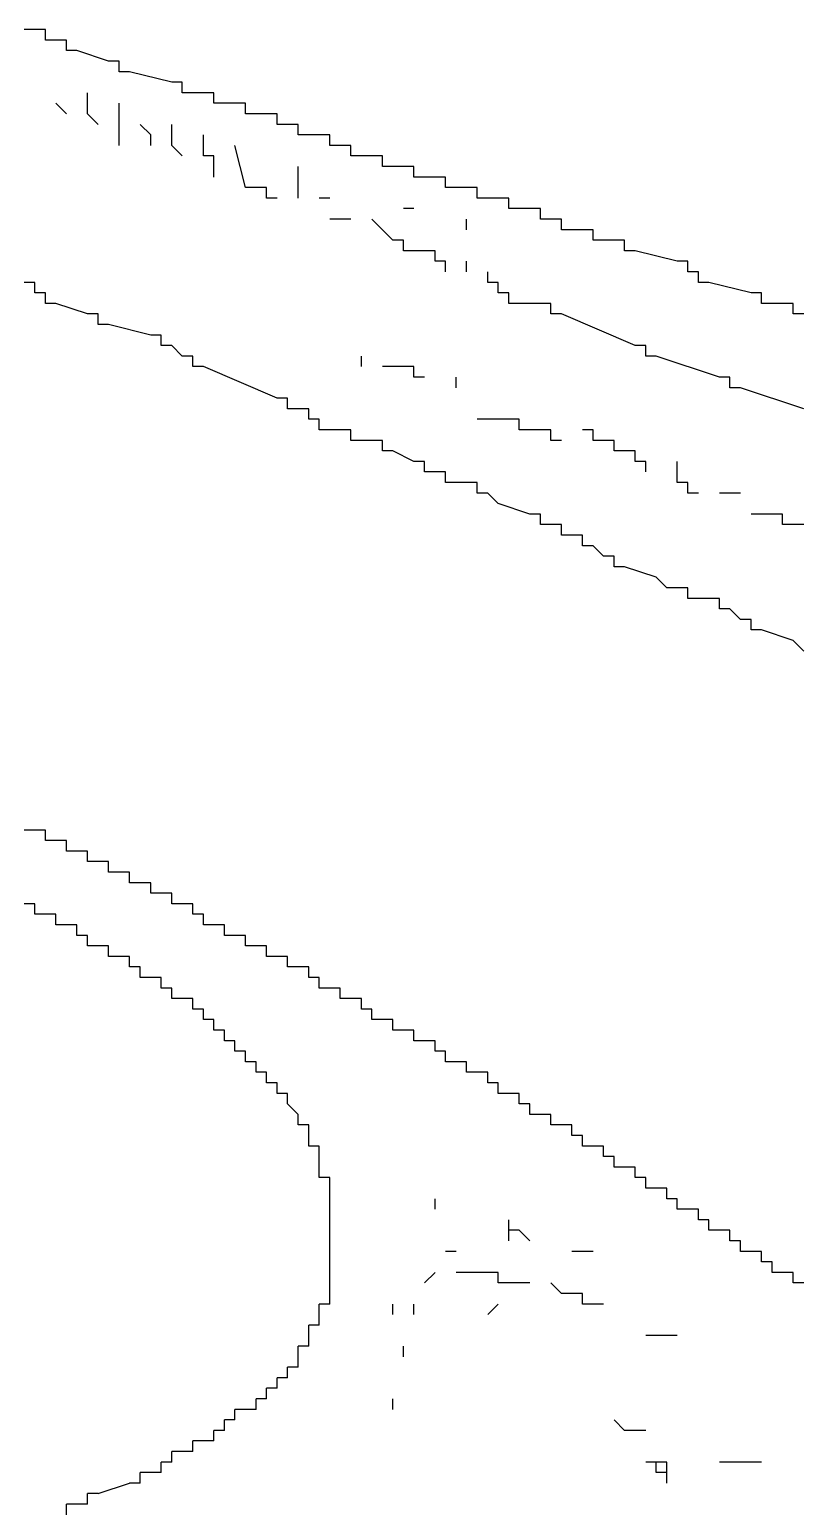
# Model space of a CAD drawing. Extents: x 0.03 to 8.61, y 0.04 to 5.34.
# Drawn here: x 6.5 to 7.011, y 2.649 to 3.633 of the extents above; entities that cross this region are included whole.
import ezdxf

# ---------------------------------------------------------------- set-up
doc = ezdxf.new("R2010")
doc.units = 0

msp = doc.modelspace()

# ---------------------------------------------------------------- linework, layer by layer
at = {"color": 7, "linetype": 'CONTINUOUS'}
for p, q in [((6.503, 3.633), (6.496, 3.633)), ((6.51, 3.633), (6.503, 3.633)), ((6.51, 3.626), (6.51, 3.633)), ((6.517, 3.626), (6.51, 3.626)), ((6.524, 3.626), (6.517, 3.626)), ((6.524, 3.619), (6.524, 3.626)), ((6.531, 3.619), (6.524, 3.619)), ((6.552, 3.612), (6.531, 3.619)), ((6.559, 3.612), (6.552, 3.612)), ((6.566, 3.605), (6.559, 3.605)), ((6.594, 3.598), (6.566, 3.605)), ((6.538, 3.577), (6.538, 3.591)), ((6.601, 3.598), (6.594, 3.598)), ((6.601, 3.591), (6.601, 3.598)), ((6.608, 3.591), (6.601, 3.591)), ((6.615, 3.591), (6.608, 3.591)), ((6.622, 3.591), (6.615, 3.591)), ((6.622, 3.584), (6.622, 3.591)), ((6.524, 3.577), (6.517, 3.584)), ((6.559, 3.556), (6.559, 3.584)), ((6.629, 3.584), (6.622, 3.584)), ((6.636, 3.584), (6.629, 3.584)), ((6.643, 3.584), (6.636, 3.584)), ((6.643, 3.577), (6.643, 3.584)), ((6.545, 3.57), (6.538, 3.577)), ((6.65, 3.577), (6.643, 3.577)), ((6.657, 3.577), (6.65, 3.577)), ((6.664, 3.577), (6.657, 3.577)), ((6.664, 3.57), (6.664, 3.577)), ((6.58, 3.563), (6.573, 3.57)), ((6.58, 3.556), (6.58, 3.563)), ((6.594, 3.556), (6.594, 3.57)), ((6.615, 3.556), (6.615, 3.563)), ((6.671, 3.57), (6.664, 3.57)), ((6.678, 3.57), (6.671, 3.57)), ((6.685, 3.563), (6.678, 3.563)), ((6.692, 3.563), (6.685, 3.563)), ((6.699, 3.563), (6.692, 3.563)), ((6.699, 3.556), (6.699, 3.563)), ((6.601, 3.549), (6.594, 3.556)), ((6.615, 3.549), (6.615, 3.556)), ((6.643, 3.528), (6.636, 3.556)), ((6.706, 3.556), (6.699, 3.556)), ((6.713, 3.556), (6.706, 3.556)), ((6.622, 3.549), (6.615, 3.549)), ((6.622, 3.542), (6.622, 3.549)), ((6.622, 3.535), (6.622, 3.542)), ((6.678, 3.521), (6.678, 3.542)), ((6.72, 3.549), (6.713, 3.549)), ((6.727, 3.549), (6.72, 3.549)), ((6.734, 3.549), (6.727, 3.549)), ((6.734, 3.542), (6.734, 3.549)), ((6.741, 3.542), (6.734, 3.542)), ((6.748, 3.542), (6.741, 3.542)), ((6.755, 3.542), (6.748, 3.542)), ((6.755, 3.535), (6.755, 3.542)), ((6.762, 3.535), (6.755, 3.535)), ((6.769, 3.535), (6.762, 3.535)), ((6.776, 3.535), (6.769, 3.535)), ((6.776, 3.528), (6.776, 3.535)), ((6.65, 3.528), (6.643, 3.528)), ((6.657, 3.528), (6.65, 3.528)), ((6.657, 3.521), (6.657, 3.528)), ((6.664, 3.521), (6.657, 3.521)), ((6.699, 3.521), (6.692, 3.521)), ((6.783, 3.528), (6.776, 3.528)), ((6.79, 3.528), (6.783, 3.528)), ((6.797, 3.528), (6.79, 3.528)), ((6.797, 3.521), (6.797, 3.528)), ((6.804, 3.521), (6.797, 3.521)), ((6.811, 3.521), (6.804, 3.521)), ((6.818, 3.521), (6.811, 3.521)), ((6.818, 3.514), (6.818, 3.521)), ((6.755, 3.514), (6.748, 3.514)), ((6.825, 3.514), (6.818, 3.514)), ((6.832, 3.514), (6.825, 3.514)), ((6.839, 3.514), (6.832, 3.514)), ((6.839, 3.507), (6.839, 3.514)), ((6.713, 3.507), (6.699, 3.507)), ((6.741, 3.493), (6.727, 3.507)), ((6.79, 3.5), (6.79, 3.507)), ((6.846, 3.507), (6.839, 3.507)), ((6.853, 3.507), (6.846, 3.507)), ((6.853, 3.5), (6.853, 3.507)), ((6.748, 3.493), (6.741, 3.493)), ((6.748, 3.486), (6.748, 3.493)), ((6.86, 3.5), (6.853, 3.5)), ((6.867, 3.5), (6.86, 3.5)), ((6.874, 3.5), (6.867, 3.5)), ((6.874, 3.493), (6.874, 3.5)), ((6.881, 3.493), (6.874, 3.493)), ((6.888, 3.493), (6.881, 3.493)), ((6.895, 3.493), (6.888, 3.493)), ((6.895, 3.486), (6.895, 3.493)), ((6.755, 3.486), (6.748, 3.486)), ((6.762, 3.486), (6.755, 3.486)), ((6.769, 3.486), (6.762, 3.486)), ((6.769, 3.479), (6.769, 3.486)), ((6.902, 3.486), (6.895, 3.486)), ((6.93, 3.479), (6.902, 3.486)), ((6.776, 3.479), (6.769, 3.479)), ((6.776, 3.472), (6.776, 3.479)), ((6.79, 3.472), (6.79, 3.479)), ((6.804, 3.465), (6.804, 3.472)), ((6.937, 3.479), (6.93, 3.479)), ((6.937, 3.472), (6.937, 3.479)), ((6.944, 3.472), (6.937, 3.472)), ((6.503, 3.465), (6.496, 3.465)), ((6.503, 3.458), (6.503, 3.465)), ((6.811, 3.465), (6.804, 3.465)), ((6.811, 3.458), (6.811, 3.465)), ((6.951, 3.465), (6.944, 3.465)), ((6.979, 3.458), (6.951, 3.465)), ((6.51, 3.458), (6.503, 3.458)), ((6.51, 3.451), (6.51, 3.458)), ((6.818, 3.458), (6.811, 3.458)), ((6.818, 3.451), (6.818, 3.458)), ((6.986, 3.458), (6.979, 3.458)), ((6.986, 3.451), (6.986, 3.458)), ((6.517, 3.451), (6.51, 3.451)), ((6.538, 3.444), (6.517, 3.451)), ((6.545, 3.444), (6.538, 3.444)), ((6.545, 3.437), (6.545, 3.444)), ((6.825, 3.451), (6.818, 3.451)), ((6.839, 3.451), (6.825, 3.451)), ((6.846, 3.451), (6.839, 3.451)), ((6.846, 3.444), (6.846, 3.451)), ((6.853, 3.444), (6.846, 3.444)), ((6.902, 3.423), (6.853, 3.444)), ((6.993, 3.451), (6.986, 3.451)), ((7, 3.451), (6.993, 3.451)), ((7.007, 3.451), (7, 3.451)), ((7.007, 3.444), (7.007, 3.451)), ((7.014, 3.444), (7.007, 3.444)), ((6.552, 3.437), (6.545, 3.437)), ((6.58, 3.43), (6.552, 3.437)), ((6.587, 3.43), (6.58, 3.43)), ((6.587, 3.423), (6.587, 3.43)), ((6.594, 3.423), (6.587, 3.423)), ((6.601, 3.416), (6.594, 3.423)), ((6.909, 3.423), (6.902, 3.423)), ((6.909, 3.416), (6.909, 3.423)), ((6.608, 3.416), (6.601, 3.416)), ((6.608, 3.409), (6.608, 3.416)), ((6.72, 3.409), (6.72, 3.416)), ((6.916, 3.416), (6.909, 3.416)), ((6.958, 3.402), (6.916, 3.416)), ((6.615, 3.409), (6.608, 3.409)), ((6.664, 3.388), (6.615, 3.409)), ((6.748, 3.409), (6.734, 3.409)), ((6.755, 3.409), (6.748, 3.409)), ((6.755, 3.402), (6.755, 3.409)), ((6.762, 3.402), (6.755, 3.402)), ((6.783, 3.395), (6.783, 3.402)), ((6.965, 3.402), (6.958, 3.402)), ((6.965, 3.395), (6.965, 3.402)), ((6.972, 3.395), (6.965, 3.395)), ((7.014, 3.381), (6.972, 3.395)), ((6.671, 3.388), (6.664, 3.388)), ((6.671, 3.381), (6.671, 3.388)), ((6.678, 3.381), (6.671, 3.381)), ((6.685, 3.381), (6.678, 3.381)), ((6.685, 3.374), (6.685, 3.381)), ((6.692, 3.374), (6.685, 3.374)), ((6.692, 3.367), (6.692, 3.374)), ((6.818, 3.374), (6.797, 3.374)), ((6.825, 3.374), (6.818, 3.374)), ((6.825, 3.367), (6.825, 3.374)), ((6.699, 3.367), (6.692, 3.367)), ((6.706, 3.367), (6.699, 3.367)), ((6.713, 3.367), (6.706, 3.367)), ((6.713, 3.36), (6.713, 3.367)), ((6.832, 3.367), (6.825, 3.367)), ((6.839, 3.367), (6.832, 3.367)), ((6.846, 3.367), (6.839, 3.367)), ((6.846, 3.36), (6.846, 3.367)), ((6.874, 3.367), (6.867, 3.367)), ((6.874, 3.36), (6.874, 3.367)), ((6.72, 3.36), (6.713, 3.36)), ((6.727, 3.36), (6.72, 3.36)), ((6.734, 3.36), (6.727, 3.36)), ((6.734, 3.353), (6.734, 3.36)), ((6.853, 3.36), (6.846, 3.36)), ((6.881, 3.36), (6.874, 3.36)), ((6.888, 3.36), (6.881, 3.36)), ((6.888, 3.353), (6.888, 3.36)), ((6.741, 3.353), (6.734, 3.353)), ((6.755, 3.346), (6.741, 3.353)), ((6.762, 3.346), (6.755, 3.346)), ((6.762, 3.339), (6.762, 3.346)), ((6.895, 3.353), (6.888, 3.353)), ((6.902, 3.353), (6.895, 3.353)), ((6.902, 3.346), (6.902, 3.353)), ((6.909, 3.346), (6.902, 3.346)), ((6.909, 3.339), (6.909, 3.346)), ((6.93, 3.339), (6.93, 3.346)), ((6.769, 3.339), (6.762, 3.339)), ((6.776, 3.339), (6.769, 3.339)), ((6.776, 3.332), (6.776, 3.339)), ((6.93, 3.332), (6.93, 3.339)), ((6.783, 3.332), (6.776, 3.332)), ((6.79, 3.332), (6.783, 3.332)), ((6.797, 3.332), (6.79, 3.332)), ((6.797, 3.325), (6.797, 3.332)), ((6.804, 3.325), (6.797, 3.325)), ((6.811, 3.318), (6.804, 3.325)), ((6.937, 3.332), (6.93, 3.332)), ((6.937, 3.325), (6.937, 3.332)), ((6.944, 3.325), (6.937, 3.325)), ((6.972, 3.325), (6.958, 3.325)), ((6.832, 3.311), (6.811, 3.318)), ((6.839, 3.311), (6.832, 3.311)), ((6.839, 3.304), (6.839, 3.311)), ((6.993, 3.311), (6.979, 3.311)), ((7, 3.311), (6.993, 3.311)), ((7, 3.304), (7, 3.311)), ((6.846, 3.304), (6.839, 3.304)), ((6.853, 3.304), (6.846, 3.304)), ((6.853, 3.297), (6.853, 3.304)), ((6.86, 3.297), (6.853, 3.297)), ((6.867, 3.297), (6.86, 3.297)), ((6.867, 3.29), (6.867, 3.297)), ((7.007, 3.304), (7, 3.304)), ((7.014, 3.304), (7.007, 3.304)), ((6.874, 3.29), (6.867, 3.29)), ((6.881, 3.283), (6.874, 3.29)), ((6.888, 3.283), (6.881, 3.283)), ((6.888, 3.276), (6.888, 3.283)), ((6.895, 3.276), (6.888, 3.276)), ((6.916, 3.269), (6.895, 3.276)), ((6.923, 3.262), (6.916, 3.269)), ((6.93, 3.262), (6.923, 3.262)), ((6.937, 3.262), (6.93, 3.262)), ((6.937, 3.255), (6.937, 3.262)), ((6.944, 3.255), (6.937, 3.255)), ((6.951, 3.255), (6.944, 3.255)), ((6.958, 3.255), (6.951, 3.255)), ((6.958, 3.248), (6.958, 3.255)), ((6.965, 3.248), (6.958, 3.248)), ((6.972, 3.241), (6.965, 3.248)), ((6.979, 3.241), (6.972, 3.241)), ((6.979, 3.234), (6.979, 3.241)), ((6.986, 3.234), (6.979, 3.234)), ((7.007, 3.227), (6.986, 3.234)), ((7.014, 3.22), (7.007, 3.227)), ((6.503, 3.101), (6.496, 3.101)), ((6.51, 3.101), (6.503, 3.101)), ((6.51, 3.094), (6.51, 3.101)), ((6.517, 3.094), (6.51, 3.094)), ((6.524, 3.094), (6.517, 3.094)), ((6.524, 3.087), (6.524, 3.094)), ((6.531, 3.087), (6.524, 3.087)), ((6.538, 3.087), (6.531, 3.087)), ((6.538, 3.08), (6.538, 3.087)), ((6.545, 3.08), (6.538, 3.08)), ((6.552, 3.08), (6.545, 3.08)), ((6.552, 3.073), (6.552, 3.08)), ((6.559, 3.073), (6.552, 3.073)), ((6.566, 3.073), (6.559, 3.073)), ((6.566, 3.066), (6.566, 3.073)), ((6.573, 3.066), (6.566, 3.066)), ((6.58, 3.066), (6.573, 3.066)), ((6.58, 3.059), (6.58, 3.066)), ((6.587, 3.059), (6.58, 3.059)), ((6.594, 3.059), (6.587, 3.059)), ((6.594, 3.052), (6.594, 3.059)), ((6.503, 3.052), (6.496, 3.052)), ((6.601, 3.052), (6.594, 3.052)), ((6.608, 3.052), (6.601, 3.052)), ((6.608, 3.045), (6.608, 3.052)), ((6.615, 3.045), (6.608, 3.045)), ((6.615, 3.038), (6.615, 3.045)), ((6.622, 3.038), (6.615, 3.038)), ((6.629, 3.038), (6.622, 3.038)), ((6.629, 3.031), (6.629, 3.038)), ((6.636, 3.031), (6.629, 3.031)), ((6.643, 3.031), (6.636, 3.031)), ((6.643, 3.024), (6.643, 3.031)), ((6.545, 3.024), (6.538, 3.024)), ((6.65, 3.024), (6.643, 3.024)), ((6.657, 3.024), (6.65, 3.024)), ((6.657, 3.017), (6.657, 3.024)), ((6.559, 3.017), (6.552, 3.017)), ((6.573, 3.01), (6.566, 3.01)), ((6.664, 3.017), (6.657, 3.017)), ((6.671, 3.017), (6.664, 3.017)), ((6.671, 3.01), (6.671, 3.017)), ((6.678, 3.01), (6.671, 3.01)), ((6.685, 3.01), (6.678, 3.01)), ((6.685, 3.003), (6.685, 3.01)), ((6.58, 3.003), (6.573, 3.003)), ((6.692, 3.003), (6.685, 3.003)), ((6.692, 2.996), (6.692, 3.003)), ((6.594, 2.996), (6.587, 2.996)), ((6.699, 2.996), (6.692, 2.996)), ((6.706, 2.996), (6.699, 2.996)), ((6.706, 2.989), (6.706, 2.996)), ((6.601, 2.989), (6.594, 2.989)), ((6.713, 2.989), (6.706, 2.989)), ((6.72, 2.989), (6.713, 2.989)), ((6.72, 2.982), (6.72, 2.989)), ((6.727, 2.982), (6.72, 2.982)), ((6.727, 2.975), (6.727, 2.982)), ((6.622, 2.975), (6.615, 2.975)), ((6.734, 2.975), (6.727, 2.975)), ((6.741, 2.975), (6.734, 2.975)), ((6.741, 2.968), (6.741, 2.975)), ((6.629, 2.968), (6.622, 2.968)), ((6.629, 2.961), (6.629, 2.968)), ((6.636, 2.961), (6.629, 2.961)), ((6.636, 2.954), (6.636, 2.961)), ((6.748, 2.968), (6.741, 2.968)), ((6.755, 2.968), (6.748, 2.968)), ((6.755, 2.961), (6.755, 2.968)), ((6.762, 2.961), (6.755, 2.961)), ((6.769, 2.961), (6.762, 2.961)), ((6.769, 2.954), (6.769, 2.961)), ((6.643, 2.954), (6.636, 2.954)), ((6.643, 2.947), (6.643, 2.954)), ((6.776, 2.954), (6.769, 2.954)), ((6.776, 2.947), (6.776, 2.954)), ((6.65, 2.947), (6.643, 2.947)), ((6.65, 2.94), (6.65, 2.947)), ((6.783, 2.947), (6.776, 2.947)), ((6.79, 2.947), (6.783, 2.947)), ((6.79, 2.94), (6.79, 2.947)), ((6.657, 2.94), (6.65, 2.94)), ((6.657, 2.933), (6.657, 2.94)), ((6.664, 2.933), (6.657, 2.933)), ((6.664, 2.926), (6.664, 2.933)), ((6.797, 2.94), (6.79, 2.94)), ((6.804, 2.94), (6.797, 2.94)), ((6.804, 2.933), (6.804, 2.94)), ((6.811, 2.933), (6.804, 2.933)), ((6.811, 2.926), (6.811, 2.933)), ((6.671, 2.926), (6.664, 2.926)), ((6.671, 2.919), (6.671, 2.926)), ((6.818, 2.926), (6.811, 2.926)), ((6.825, 2.926), (6.818, 2.926)), ((6.825, 2.919), (6.825, 2.926)), ((6.678, 2.912), (6.671, 2.919)), ((6.678, 2.905), (6.678, 2.912)), ((6.832, 2.919), (6.825, 2.919)), ((6.832, 2.912), (6.832, 2.919)), ((6.839, 2.912), (6.832, 2.912)), ((6.846, 2.912), (6.839, 2.912)), ((6.846, 2.905), (6.846, 2.912)), ((6.685, 2.905), (6.678, 2.905)), ((6.685, 2.898), (6.685, 2.905)), ((6.853, 2.905), (6.846, 2.905)), ((6.86, 2.905), (6.853, 2.905)), ((6.86, 2.898), (6.86, 2.905)), ((6.685, 2.891), (6.685, 2.898)), ((6.867, 2.898), (6.86, 2.898)), ((6.867, 2.891), (6.867, 2.898)), ((6.692, 2.891), (6.685, 2.891)), ((6.692, 2.884), (6.692, 2.891)), ((6.692, 2.877), (6.692, 2.884)), ((6.874, 2.891), (6.867, 2.891)), ((6.881, 2.891), (6.874, 2.891)), ((6.881, 2.884), (6.881, 2.891)), ((6.888, 2.884), (6.881, 2.884)), ((6.888, 2.877), (6.888, 2.884)), ((6.692, 2.87), (6.692, 2.877)), ((6.895, 2.877), (6.888, 2.877)), ((6.902, 2.877), (6.895, 2.877)), ((6.902, 2.87), (6.902, 2.877)), ((6.699, 2.87), (6.692, 2.87)), ((6.699, 2.863), (6.699, 2.87)), ((6.699, 2.793), (6.699, 2.863)), ((6.909, 2.87), (6.902, 2.87)), ((6.909, 2.863), (6.909, 2.87)), ((6.916, 2.863), (6.909, 2.863)), ((6.923, 2.863), (6.916, 2.863)), ((6.923, 2.856), (6.923, 2.863)), ((6.93, 2.856), (6.923, 2.856)), ((6.93, 2.849), (6.93, 2.856)), ((6.937, 2.849), (6.93, 2.849)), ((6.944, 2.849), (6.937, 2.849)), ((6.944, 2.842), (6.944, 2.849)), ((6.818, 2.835), (6.818, 2.842)), ((6.825, 2.835), (6.818, 2.835)), ((6.818, 2.828), (6.818, 2.835)), ((6.832, 2.828), (6.825, 2.835)), ((6.951, 2.835), (6.951, 2.842)), ((6.958, 2.835), (6.951, 2.835)), ((6.965, 2.835), (6.958, 2.835)), ((6.965, 2.828), (6.965, 2.835)), ((6.972, 2.821), (6.972, 2.828)), ((6.783, 2.821), (6.776, 2.821)), ((6.979, 2.821), (6.972, 2.821)), ((6.986, 2.821), (6.979, 2.821)), ((6.986, 2.814), (6.986, 2.821)), ((6.993, 2.814), (6.986, 2.814)), ((6.993, 2.807), (6.993, 2.814)), ((6.804, 2.807), (6.783, 2.807)), ((6.811, 2.807), (6.804, 2.807)), ((6.811, 2.8), (6.811, 2.807)), ((7, 2.807), (6.993, 2.807)), ((7.007, 2.807), (7, 2.807)), ((7.007, 2.8), (7.007, 2.807)), ((6.818, 2.8), (6.811, 2.8)), ((6.832, 2.8), (6.818, 2.8)), ((6.853, 2.793), (6.846, 2.8)), ((7.014, 2.8), (7.007, 2.8)), ((6.699, 2.786), (6.692, 2.786)), ((6.692, 2.779), (6.692, 2.786)), ((6.699, 2.786), (6.699, 2.793)), ((6.741, 2.779), (6.741, 2.786)), ((6.755, 2.779), (6.755, 2.786)), ((6.86, 2.793), (6.853, 2.793)), ((6.867, 2.793), (6.86, 2.793)), ((6.867, 2.786), (6.867, 2.793)), ((6.874, 2.786), (6.867, 2.786)), ((6.881, 2.786), (6.874, 2.786)), ((6.692, 2.772), (6.692, 2.779)), ((6.692, 2.772), (6.685, 2.772)), ((6.685, 2.765), (6.685, 2.772)), ((6.685, 2.758), (6.685, 2.765)), ((6.685, 2.758), (6.678, 2.758)), ((6.678, 2.751), (6.678, 2.758)), ((6.748, 2.751), (6.748, 2.758)), ((6.678, 2.744), (6.671, 2.744)), ((6.671, 2.737), (6.671, 2.744)), ((6.678, 2.744), (6.678, 2.751)), ((6.671, 2.737), (6.664, 2.737)), ((6.664, 2.73), (6.664, 2.737)), ((6.664, 2.73), (6.657, 2.73)), ((6.657, 2.723), (6.657, 2.73)), ((6.643, 2.716), (6.636, 2.716)), ((6.636, 2.709), (6.636, 2.716)), ((6.65, 2.716), (6.643, 2.716)), ((6.657, 2.723), (6.65, 2.723)), ((6.65, 2.716), (6.65, 2.723)), ((6.741, 2.716), (6.741, 2.723)), ((6.636, 2.709), (6.629, 2.709)), ((6.629, 2.702), (6.629, 2.709)), ((6.895, 2.702), (6.888, 2.709)), ((6.615, 2.695), (6.608, 2.695)), ((6.608, 2.688), (6.608, 2.695)), ((6.622, 2.695), (6.615, 2.695)), ((6.629, 2.702), (6.622, 2.702)), ((6.622, 2.695), (6.622, 2.702)), ((6.909, 2.702), (6.895, 2.702)), ((6.601, 2.688), (6.594, 2.688)), ((6.594, 2.681), (6.594, 2.688)), ((6.608, 2.688), (6.601, 2.688)), ((6.594, 2.681), (6.587, 2.681)), ((6.587, 2.674), (6.587, 2.681)), ((6.916, 2.681), (6.909, 2.681)), ((6.923, 2.681), (6.916, 2.681)), ((6.916, 2.674), (6.916, 2.681)), ((6.923, 2.674), (6.923, 2.681)), ((6.986, 2.681), (6.958, 2.681)), ((6.545, 2.66), (6.566, 2.667)), ((6.573, 2.667), (6.566, 2.667)), ((6.58, 2.674), (6.573, 2.674)), ((6.573, 2.667), (6.573, 2.674)), ((6.587, 2.674), (6.58, 2.674)), ((6.923, 2.674), (6.916, 2.674)), ((6.923, 2.667), (6.923, 2.674)), ((6.545, 2.66), (6.538, 2.66)), ((6.538, 2.653), (6.538, 2.66)), ((6.531, 2.653), (6.524, 2.653)), ((6.524, 2.646), (6.524, 2.653)), ((6.538, 2.653), (6.531, 2.653))]:
    msp.add_line(p, q, dxfattribs=at)
at = {"color": 3, "linetype": 'CONTINUOUS'}
for p, q in [((6.559, 3.605), (6.559, 3.612)), ((6.678, 3.563), (6.678, 3.57)), ((6.713, 3.549), (6.713, 3.556)), ((6.944, 3.465), (6.944, 3.472)), ((6.769, 2.849), (6.769, 2.856)), ((6.874, 2.821), (6.86, 2.821)), ((6.762, 2.8), (6.769, 2.807)), ((6.804, 2.779), (6.811, 2.786)), ((6.93, 2.765), (6.909, 2.765))]:
    msp.add_line(p, q, dxfattribs=at)
at = {"color": 12, "linetype": 'CONTINUOUS'}
for p, q in [((6.503, 3.045), (6.503, 3.052)), ((6.517, 3.045), (6.51, 3.045)), ((6.517, 3.038), (6.517, 3.045)), ((6.531, 3.038), (6.524, 3.038)), ((6.531, 3.031), (6.531, 3.038)), ((6.552, 3.024), (6.545, 3.024)), ((6.552, 3.017), (6.552, 3.024)), ((6.566, 3.017), (6.559, 3.017)), ((6.566, 3.01), (6.566, 3.017)), ((6.587, 2.996), (6.587, 3.003)), ((6.608, 2.989), (6.601, 2.989)), ((6.608, 2.982), (6.608, 2.989))]:
    msp.add_line(p, q, dxfattribs=at)
at = {"color": 8, "linetype": 'CONTINUOUS'}
for p, q in [((6.51, 3.045), (6.503, 3.045)), ((6.524, 3.038), (6.517, 3.038)), ((6.538, 3.031), (6.531, 3.031)), ((6.538, 3.024), (6.538, 3.031)), ((6.573, 3.003), (6.573, 3.01)), ((6.587, 3.003), (6.58, 3.003)), ((6.594, 2.989), (6.594, 2.996)), ((6.615, 2.982), (6.608, 2.982)), ((6.615, 2.975), (6.615, 2.982)), ((6.622, 2.968), (6.622, 2.975))]:
    msp.add_line(p, q, dxfattribs=at)
at = {"color": 5, "linetype": 'CONTINUOUS'}
for p, q in [((6.951, 2.842), (6.944, 2.842)), ((6.972, 2.828), (6.965, 2.828))]:
    msp.add_line(p, q, dxfattribs=at)

doc.saveas('drawing.dxf')
